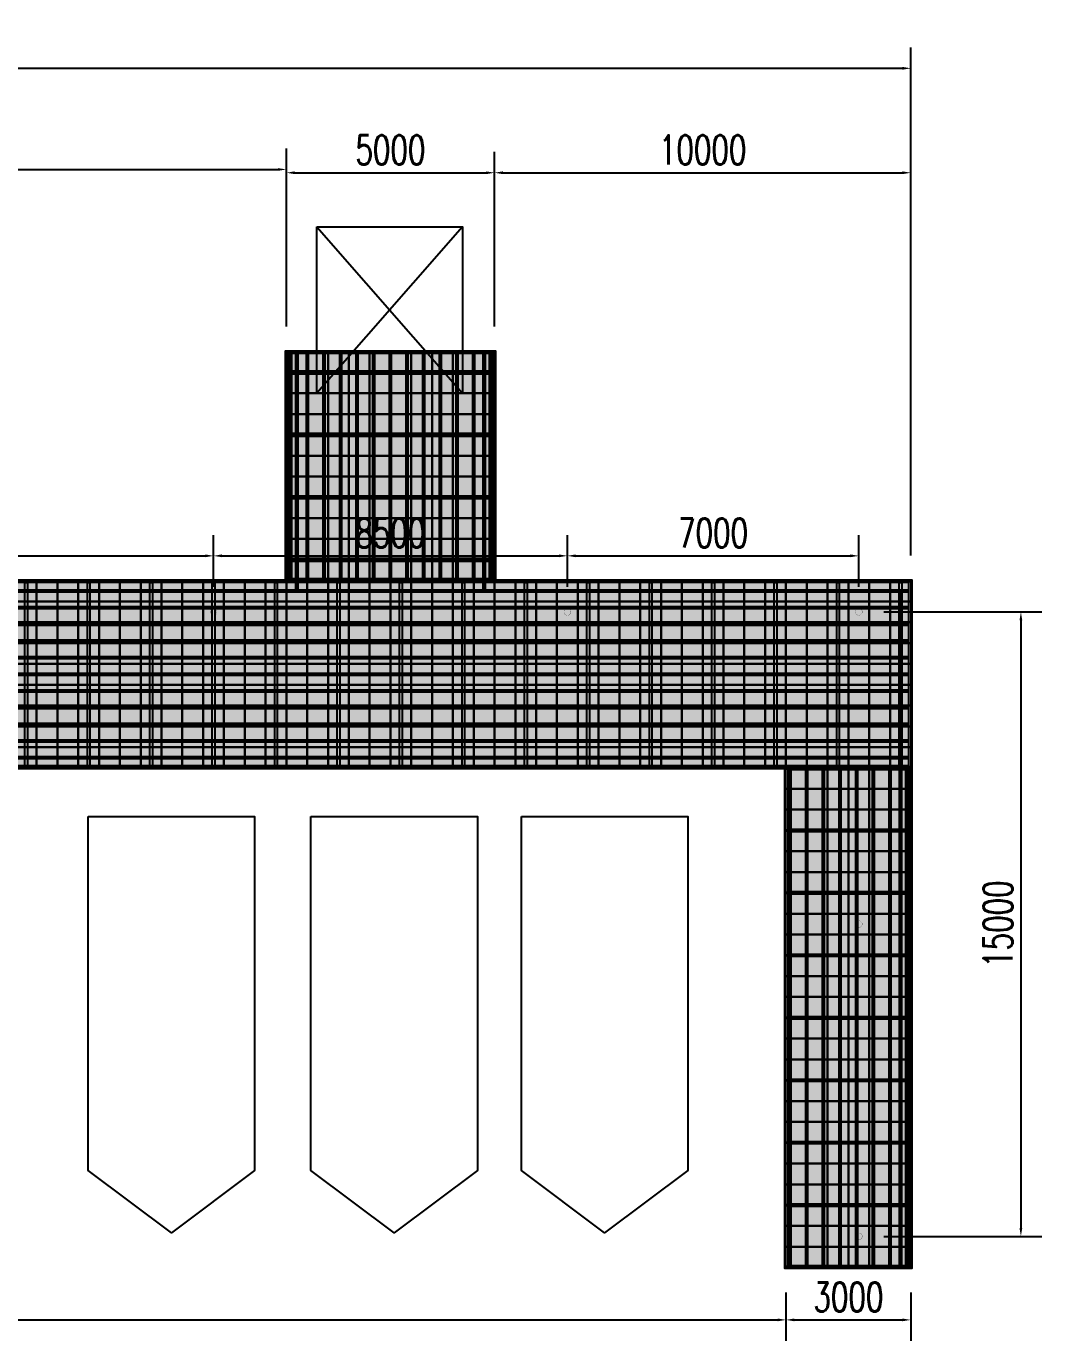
# Model space of a CAD drawing. Header units: millimetres. Extents: x -1442555 to -1309205, y 1400164 to 1531173.
# Drawn here: x -1353430 to -1329039, y 1400164 to 1431734 of the extents above; entities that cross this region are included whole.
import ezdxf

# ---------------------------------------------------------------- set-up
doc = ezdxf.new("R2010")
doc.units = ezdxf.units.MM
doc.header["$LTSCALE"] = 10
doc.layers.get('0').update_dxf_attribs({"linetype": 'CONTINUOUS'})
doc.layers.get('DEFPOINTS').update_dxf_attribs({"linetype": 'CONTINUOUS'})
for name, color, linetype in [('L-HELP_LINE辅助线1', 4, 'CONTINUOUS'), ('PUB_DIM', 3, 'CONTINUOUS'), ('W-_ANTICOLLISION防撞措施', 6, 'CONTINUOUS'), ('W-bridge approach引桥', 4, 'CONTINUOUS'), ('W-FLOAT_BOWL浮筒', 253, 'CONTINUOUS'), ('W-MOUNTING固定方式', 5, 'CONTINUOUS'), ('W-PLASTIC_RAILINGS塑木栏杆', 6, 'CONTINUOUS'), ('W-STEEL_FRAME钢架', 3, 'CONTINUOUS'), ('W-STEEL_KEEL钢龙骨', 5, 'CONTINUOUS'), ('W-WOOD_FLOOR木地板', 30, 'CONTINUOUS')]:
    doc.layers.add(name, color=color, linetype=linetype)
doc.styles.add('STANDARD_T3', font='simplex.shx', dxfattribs={"width": 0.7, "bigfont": 'gbcbig.shx'})
doc.dimstyles.new('W&&200', dxfattribs={"dimtxt": 700, "dimasz": 200, "dimexe": 500, "dimexo": 600, "dimgap": 200, "dimtad": 1, "dimdec": 0, "dimzin": 0, "dimdsep": 46, "dimtxsty": 'STANDARD_T3', "dimcen": 0.09, "dimclrd": 1, "dimclre": 1, "dimclrt": 7, "dimazin": 2, "dimtfac": 1, "dimtdec": 0, "dimtix": 1, "dimtmove": 2, "dimatfit": 3, "dimfxl": 100, "dimtolj": 1, "dimtzin": 0, "dimarcsym": 0})

# ---------------------------------------------------------------- blocks, each defined once
blk = doc.blocks.new('*U318')
at = {"layer": 'W-STEEL_FRAME钢架'}
blk.add_lwpolyline([(-1452, 30), (1452, 30), (1452, -30), (-1452, -30)], close=True, dxfattribs=at)
blk = doc.blocks.new('*U319')
at = {"layer": 'W-STEEL_FRAME钢架', "color": 0, "linetype": 'ByBlock', "lineweight": -2, "transparency": 16777216}
for p in [(0, 0), (0, -1500), (0, -3000), (0, -4500), (0, -6000), (0, -7500), (0, -9000)]:
    blk.add_blockref('*U318', p, dxfattribs=at)
blk = doc.blocks.new('*U320')
at = {"layer": 'W-STEEL_KEEL钢龙骨'}
blk.add_lwpolyline([(-20, 5952), (20, 5952), (20, -5952), (-20, -5952)], close=True, dxfattribs=at)
blk = doc.blocks.new('*U321')
at = {"layer": 'W-STEEL_KEEL钢龙骨', "color": 0, "linetype": 'ByBlock', "lineweight": -2, "transparency": 16777216}
for p in [(0, 0), (400, 0), (800, 0), (1200, 0), (1600, 0), (2000, 0), (2400, 0), (2800, 0)]:
    blk.add_blockref('*U320', p, dxfattribs=at)
blk = doc.blocks.new('*U322')
at = {"layer": 'W-STEEL_FRAME钢架'}
blk.add_lwpolyline([(-30, 2202), (30, 2202), (30, -2202), (-30, -2202)], close=True, dxfattribs=at)
blk = doc.blocks.new('*U323')
at = {"layer": 'W-STEEL_FRAME钢架', "color": 0, "linetype": 'ByBlock', "lineweight": -2, "transparency": 16777216}
for p in [(43500, 0), (45000, 0), (46500, 0), (48000, 0), (49500, 0), (51000, 0), (52500, 0), (54000, 0), (55500, 0), (57000, 0), (58500, 0), (60000, 0), (61500, 0), (63000, 0), (64500, 0)]:
    blk.add_blockref('*U322', p, dxfattribs=at)
blk = doc.blocks.new('*U324')
at = {"layer": 'W-STEEL_KEEL钢龙骨'}
blk.add_lwpolyline([(-32702, 20), (-32702, -20), (32202, -20), (32202, 20)], close=True, dxfattribs=at)
blk = doc.blocks.new('*U325')
at = {"layer": 'W-STEEL_KEEL钢龙骨', "color": 0, "linetype": 'ByBlock', "lineweight": -2, "transparency": 16777216}
for p in [(0, 0), (0, -400), (0, -800), (0, -1200), (0, -1600), (0, -2000), (0, -2400), (0, -2800), (0, -3200), (0, -3600), (0, -4000)]:
    blk.add_blockref('*U324', p, dxfattribs=at)
blk = doc.blocks.new('*U328')
at = {"layer": 'W-FLOAT_BOWL浮筒'}
blk.add_lwpolyline([(-250, 250), (250, 250), (250, -250), (-250, -250)], close=True, dxfattribs=at)
blk = doc.blocks.new('*U329')
at = {"layer": 'W-FLOAT_BOWL浮筒', "color": 0, "linetype": 'ByBlock', "lineweight": -2, "transparency": 16777216}
for p in [(0, 11500), (500, 11500), (1000, 11500), (1500, 11500), (2000, 11500), (2500, 11500), (0, 11000), (500, 11000), (1000, 11000), (1500, 11000), (2000, 11000), (2500, 11000), (0, 10500), (500, 10500), (1000, 10500), (1500, 10500), (2000, 10500), (2500, 10500), (0, 10000), (500, 10000), (1000, 10000), (1500, 10000), (2000, 10000), (2500, 10000), (0, 9500), (500, 9500), (1000, 9500), (1500, 9500), (2000, 9500), (2500, 9500), (0, 9000), (500, 9000), (1000, 9000), (1500, 9000), (2000, 9000), (2500, 9000), (0, 8500), (500, 8500), (1000, 8500), (1500, 8500), (2000, 8500), (2500, 8500), (0, 8000), (500, 8000), (1000, 8000), (1500, 8000), (2000, 8000), (2500, 8000), (0, 7500), (500, 7500), (1000, 7500), (1500, 7500), (2000, 7500), (2500, 7500), (0, 7000), (500, 7000), (1000, 7000), (1500, 7000), (2000, 7000), (2500, 7000), (0, 6500), (500, 6500), (1000, 6500), (1500, 6500), (2000, 6500), (2500, 6500), (0, 6000), (500, 6000), (1000, 6000), (1500, 6000), (2000, 6000), (2500, 6000), (0, 5500), (500, 5500), (1000, 5500), (1500, 5500), (2000, 5500), (2500, 5500), (0, 5000), (500, 5000), (1000, 5000), (1500, 5000), (2000, 5000), (2500, 5000), (0, 4500), (500, 4500), (1000, 4500), (1500, 4500), (2000, 4500), (2500, 4500), (0, 4000), (500, 4000), (1000, 4000), (1500, 4000), (2000, 4000), (2500, 4000), (0, 3500), (500, 3500), (1000, 3500), (1500, 3500), (2000, 3500), (2500, 3500), (0, 3000), (500, 3000), (1000, 3000), (1500, 3000), (2000, 3000), (2500, 3000), (0, 2500), (500, 2500), (1000, 2500), (1500, 2500), (2000, 2500), (2500, 2500), (0, 2000), (500, 2000), (1000, 2000), (1500, 2000), (2000, 2000), (2500, 2000), (0, 1500), (500, 1500), (1000, 1500), (1500, 1500), (2000, 1500), (2500, 1500), (0, 1000), (500, 1000), (1000, 1000), (1500, 1000), (2000, 1000), (2500, 1000), (0, 500), (500, 500), (1000, 500), (1500, 500), (2000, 500), (2500, 500), (0, 0), (500, 0), (1000, 0), (1500, 0), (2000, 0), (2500, 0)]:
    blk.add_blockref('*U328', p, dxfattribs=at)
blk = doc.blocks.new('*U334')
at = {"layer": 'W-FLOAT_BOWL浮筒'}
blk.add_lwpolyline([(-250, 250), (250, 250), (250, -250), (-250, -250)], close=True, dxfattribs=at)
blk = doc.blocks.new('*U335')
at = {"layer": 'W-FLOAT_BOWL浮筒', "color": 0, "linetype": 'ByBlock', "lineweight": -2, "transparency": 16777216}
for p in [(0, 5000), (500, 5000), (1000, 5000), (1500, 5000), (2000, 5000), (2500, 5000), (3000, 5000), (3500, 5000), (4000, 5000), (4500, 5000), (0, 4500), (500, 4500), (1000, 4500), (1500, 4500), (2000, 4500), (2500, 4500), (3000, 4500), (3500, 4500), (4000, 4500), (4500, 4500), (0, 4000), (500, 4000), (1000, 4000), (1500, 4000), (2000, 4000), (2500, 4000), (3000, 4000), (3500, 4000), (4000, 4000), (4500, 4000), (0, 3500), (500, 3500), (1000, 3500), (1500, 3500), (2000, 3500), (2500, 3500), (3000, 3500), (3500, 3500), (4000, 3500), (4500, 3500), (0, 3000), (500, 3000), (1000, 3000), (1500, 3000), (2000, 3000), (2500, 3000), (3000, 3000), (3500, 3000), (4000, 3000), (4500, 3000), (0, 2500), (500, 2500), (1000, 2500), (1500, 2500), (2000, 2500), (2500, 2500), (3000, 2500), (3500, 2500), (4000, 2500), (4500, 2500), (0, 2000), (500, 2000), (1000, 2000), (1500, 2000), (2000, 2000), (2500, 2000), (3000, 2000), (3500, 2000), (4000, 2000), (4500, 2000), (0, 1500), (500, 1500), (1000, 1500), (1500, 1500), (2000, 1500), (2500, 1500), (3000, 1500), (3500, 1500), (4000, 1500), (4500, 1500), (0, 1000), (500, 1000), (1000, 1000), (1500, 1000), (2000, 1000), (2500, 1000), (3000, 1000), (3500, 1000), (4000, 1000), (4500, 1000), (0, 500), (500, 500), (1000, 500), (1500, 500), (2000, 500), (2500, 500), (3000, 500), (3500, 500), (4000, 500), (4500, 500), (0, 0), (500, 0), (1000, 0), (1500, 0), (2000, 0), (2500, 0), (3000, 0), (3500, 0), (4000, 0), (4500, 0)]:
    blk.add_blockref('*U334', p, dxfattribs=at)
blk = doc.blocks.new('*U338')
at = {"layer": 'W-FLOAT_BOWL浮筒'}
blk.add_lwpolyline([(-250, 250), (250, 250), (250, -250), (-250, -250)], close=True, dxfattribs=at)
blk = doc.blocks.new('*U339')
at = {"layer": 'W-FLOAT_BOWL浮筒', "color": 0, "linetype": 'ByBlock', "lineweight": -2, "transparency": 16777216}
for p in [(40500, 4000), (41000, 4000), (41500, 4000), (42000, 4000), (42500, 4000), (43000, 4000), (43500, 4000), (44000, 4000), (44500, 4000), (45000, 4000), (45500, 4000), (46000, 4000), (46500, 4000), (47000, 4000), (47500, 4000), (48000, 4000), (48500, 4000), (49000, 4000), (49500, 4000), (50000, 4000), (50500, 4000), (51000, 4000), (51500, 4000), (52000, 4000), (52500, 4000), (53000, 4000), (53500, 4000), (54000, 4000), (54500, 4000), (55000, 4000), (55500, 4000), (56000, 4000), (56500, 4000), (57000, 4000), (57500, 4000), (58000, 4000), (58500, 4000), (59000, 4000), (40500, 3500), (41000, 3500), (41500, 3500), (42000, 3500), (42500, 3500), (43000, 3500), (43500, 3500), (44000, 3500), (44500, 3500), (45000, 3500), (45500, 3500), (46000, 3500), (46500, 3500), (47000, 3500), (47500, 3500), (48000, 3500), (48500, 3500), (49000, 3500), (49500, 3500), (50000, 3500), (50500, 3500), (51000, 3500), (51500, 3500), (52000, 3500), (52500, 3500), (53000, 3500), (53500, 3500), (54000, 3500), (54500, 3500), (55000, 3500), (55500, 3500), (56000, 3500), (56500, 3500), (57000, 3500), (57500, 3500), (58000, 3500), (58500, 3500), (59000, 3500), (40500, 3000), (41000, 3000), (41500, 3000), (42000, 3000), (42500, 3000), (43000, 3000), (43500, 3000), (44000, 3000), (44500, 3000), (45000, 3000), (45500, 3000), (46000, 3000), (46500, 3000), (47000, 3000), (47500, 3000), (48000, 3000), (48500, 3000), (49000, 3000), (49500, 3000), (50000, 3000), (50500, 3000), (51000, 3000), (51500, 3000), (52000, 3000), (52500, 3000), (53000, 3000), (53500, 3000), (54000, 3000), (54500, 3000), (55000, 3000), (55500, 3000), (56000, 3000), (56500, 3000), (57000, 3000), (57500, 3000), (58000, 3000), (58500, 3000), (59000, 3000), (40500, 2500), (41000, 2500), (41500, 2500), (42000, 2500), (42500, 2500), (43000, 2500), (43500, 2500), (44000, 2500), (44500, 2500), (45000, 2500), (45500, 2500), (46000, 2500), (46500, 2500), (47000, 2500), (47500, 2500), (48000, 2500), (48500, 2500), (49000, 2500), (49500, 2500), (50000, 2500), (50500, 2500), (51000, 2500), (51500, 2500), (52000, 2500), (52500, 2500), (53000, 2500), (53500, 2500), (54000, 2500), (54500, 2500), (55000, 2500), (55500, 2500), (56000, 2500), (56500, 2500), (57000, 2500), (57500, 2500), (58000, 2500), (58500, 2500), (59000, 2500), (40500, 2000), (41000, 2000), (41500, 2000), (42000, 2000), (42500, 2000), (43000, 2000), (43500, 2000), (44000, 2000), (44500, 2000), (45000, 2000), (45500, 2000), (46000, 2000), (46500, 2000), (47000, 2000), (47500, 2000), (48000, 2000), (48500, 2000), (49000, 2000), (49500, 2000), (50000, 2000), (50500, 2000), (51000, 2000), (51500, 2000), (52000, 2000), (52500, 2000), (53000, 2000), (53500, 2000), (54000, 2000), (54500, 2000), (55000, 2000), (55500, 2000), (56000, 2000), (56500, 2000), (57000, 2000), (57500, 2000), (58000, 2000), (58500, 2000), (59000, 2000), (40500, 1500), (41000, 1500), (41500, 1500), (42000, 1500), (42500, 1500), (43000, 1500), (43500, 1500), (44000, 1500), (44500, 1500), (45000, 1500), (45500, 1500), (46000, 1500), (46500, 1500), (47000, 1500), (47500, 1500), (48000, 1500), (48500, 1500), (49000, 1500), (49500, 1500), (50000, 1500), (50500, 1500), (51000, 1500), (51500, 1500), (52000, 1500), (52500, 1500), (53000, 1500), (53500, 1500), (54000, 1500), (54500, 1500), (55000, 1500), (55500, 1500), (56000, 1500), (56500, 1500), (57000, 1500), (57500, 1500), (58000, 1500), (58500, 1500), (59000, 1500), (40500, 1000), (41000, 1000), (41500, 1000), (42000, 1000), (42500, 1000), (43000, 1000), (43500, 1000), (44000, 1000), (44500, 1000), (45000, 1000), (45500, 1000), (46000, 1000), (46500, 1000), (47000, 1000), (47500, 1000), (48000, 1000), (48500, 1000), (49000, 1000), (49500, 1000), (50000, 1000), (50500, 1000), (51000, 1000), (51500, 1000), (52000, 1000), (52500, 1000), (53000, 1000), (53500, 1000), (54000, 1000), (54500, 1000), (55000, 1000), (55500, 1000), (56000, 1000), (56500, 1000), (57000, 1000), (57500, 1000), (58000, 1000), (58500, 1000), (59000, 1000), (40500, 500), (41000, 500), (41500, 500), (42000, 500), (42500, 500), (43000, 500), (43500, 500), (44000, 500), (44500, 500), (45000, 500), (45500, 500), (46000, 500), (46500, 500), (47000, 500), (47500, 500), (48000, 500), (48500, 500), (49000, 500), (49500, 500), (50000, 500), (50500, 500), (51000, 500), (51500, 500), (52000, 500), (52500, 500), (53000, 500), (53500, 500), (54000, 500), (54500, 500), (55000, 500), (55500, 500), (56000, 500), (56500, 500), (57000, 500), (57500, 500), (58000, 500), (58500, 500), (59000, 500), (40500, 0), (41000, 0), (41500, 0), (42000, 0), (42500, 0), (43000, 0), (43500, 0), (44000, 0), (44500, 0), (45000, 0), (45500, 0), (46000, 0), (46500, 0), (47000, 0), (47500, 0), (48000, 0), (48500, 0), (49000, 0), (49500, 0), (50000, 0), (50500, 0), (51000, 0), (51500, 0), (52000, 0), (52500, 0), (53000, 0), (53500, 0), (54000, 0), (54500, 0), (55000, 0), (55500, 0), (56000, 0), (56500, 0), (57000, 0), (57500, 0), (58000, 0), (58500, 0), (59000, 0)]:
    blk.add_blockref('*U338', p, dxfattribs=at)
blk = doc.blocks.new('*U332')
at = {"layer": 'W-FLOAT_BOWL浮筒'}
blk.add_lwpolyline([(-250, 250), (250, 250), (250, -250), (-250, -250)], close=True, dxfattribs=at)
blk = doc.blocks.new('*U333')
at = {"layer": 'W-FLOAT_BOWL浮筒', "color": 0, "linetype": 'ByBlock', "lineweight": -2, "transparency": 16777216}
for p in [(0, 4000), (500, 4000), (1000, 4000), (1500, 4000), (2000, 4000), (0, 3500), (500, 3500), (1000, 3500), (1500, 3500), (2000, 3500), (0, 3000), (500, 3000), (1000, 3000), (1500, 3000), (2000, 3000), (0, 2500), (500, 2500), (1000, 2500), (1500, 2500), (2000, 2500), (0, 2000), (500, 2000), (1000, 2000), (1500, 2000), (2000, 2000), (0, 1500), (500, 1500), (1000, 1500), (1500, 1500), (2000, 1500), (0, 1000), (500, 1000), (1000, 1000), (1500, 1000), (2000, 1000), (0, 500), (500, 500), (1000, 500), (1500, 500), (2000, 500), (0, 0), (500, 0), (1000, 0), (1500, 0), (2000, 0)]:
    blk.add_blockref('*U332', p, dxfattribs=at)
blk = doc.blocks.new('*U358')
at = {"layer": 'W-STEEL_FRAME钢架'}
blk.add_lwpolyline([(-2452, 30), (-2452, -30), (2452, -30), (2452, 30)], close=True, dxfattribs=at)
blk = doc.blocks.new('*U359')
at = {"layer": 'W-STEEL_FRAME钢架', "color": 0, "linetype": 'ByBlock', "lineweight": -2, "transparency": 16777216}
for p in [(0, 0), (0, -1500), (0, -3000), (0, -4500)]:
    blk.add_blockref('*U358', p, dxfattribs=at)
blk = doc.blocks.new('*U360')
at = {"layer": 'W-STEEL_KEEL钢龙骨'}
blk.add_lwpolyline([(-20, 2702), (20, 2702), (20, -2702), (-20, -2702)], close=True, dxfattribs=at)
blk = doc.blocks.new('*U361')
at = {"layer": 'W-STEEL_KEEL钢龙骨', "color": 0, "linetype": 'ByBlock', "lineweight": -2, "transparency": 16777216}
for p in [(0, 0), (400, 0), (800, 0), (1200, 0), (1600, 0), (2000, 0), (2400, 0), (2800, 0), (3200, 0), (3600, 0), (4000, 0), (4400, 0), (4800, 0)]:
    blk.add_blockref('*U360', p, dxfattribs=at)
blk = doc.blocks.new('*D368')
at = {"layer": 'DEFPOINTS', "color": 0, "transparency": 16777216}
for p in [(-1347183, 1428295), (-1362183, 1423920), (-1347183, 1423920)]:
    blk.add_point(p, dxfattribs=at)
at = {"layer": 'PUB_DIM', "color": 1, "lineweight": -2, "transparency": 16777216}
for p, q in [((-1362183, 1424520), (-1362183, 1428795)), ((-1347183, 1424520), (-1347183, 1428795)), ((-1361983, 1428295), (-1347383, 1428295))]:
    blk.add_line(p, q, dxfattribs=at)
at = {"layer": 'PUB_DIM', "color": 1, "transparency": 16777216}
for points in [[(-1361983, 1428328), (-1361983, 1428262), (-1362183, 1428295)], [(-1347383, 1428328), (-1347383, 1428262), (-1347183, 1428295)]]:
    blk.add_solid(points, dxfattribs=at)
at = {"layer": 'PUB_DIM', "color": 7, "transparency": 16777216, "insert": (-1354683, 1428845), "char_height": 700, "attachment_point": 5, "style": 'STANDARD_T3'}
blk.add_mtext('\\A1;15000', dxfattribs=at)
blk = doc.blocks.new('*D369')
at = {"layer": 'DEFPOINTS', "color": 0, "transparency": 16777216}
for p in [(-1342183, 1428216), (-1347183, 1423920), (-1342183, 1423920)]:
    blk.add_point(p, dxfattribs=at)
at = {"layer": 'PUB_DIM', "color": 1, "lineweight": -2, "transparency": 16777216}
for p, q in [((-1347183, 1424520), (-1347183, 1428716)), ((-1342183, 1424520), (-1342183, 1428716)), ((-1346983, 1428216), (-1342383, 1428216))]:
    blk.add_line(p, q, dxfattribs=at)
at = {"layer": 'PUB_DIM', "color": 1, "transparency": 16777216}
for points in [[(-1346983, 1428250), (-1346983, 1428183), (-1347183, 1428216)], [(-1342383, 1428250), (-1342383, 1428183), (-1342183, 1428216)]]:
    blk.add_solid(points, dxfattribs=at)
at = {"layer": 'PUB_DIM', "color": 7, "transparency": 16777216, "insert": (-1344683, 1428766), "char_height": 700, "attachment_point": 5, "style": 'STANDARD_T3'}
blk.add_mtext('\\A1;5000', dxfattribs=at)
blk = doc.blocks.new('*D370')
at = {"layer": 'DEFPOINTS', "color": 0, "transparency": 16777216}
for p in [(-1332183, 1428216), (-1342183, 1423920), (-1332183, 1418420)]:
    blk.add_point(p, dxfattribs=at)
at = {"layer": 'PUB_DIM', "color": 1, "lineweight": -2, "transparency": 16777216}
for p, q in [((-1342183, 1424520), (-1342183, 1428716)), ((-1332183, 1419020), (-1332183, 1428716)), ((-1341983, 1428216), (-1332383, 1428216))]:
    blk.add_line(p, q, dxfattribs=at)
at = {"layer": 'PUB_DIM', "color": 1, "transparency": 16777216}
for points in [[(-1341983, 1428250), (-1341983, 1428183), (-1342183, 1428216)], [(-1332383, 1428250), (-1332383, 1428183), (-1332183, 1428216)]]:
    blk.add_solid(points, dxfattribs=at)
at = {"layer": 'PUB_DIM', "color": 7, "transparency": 16777216, "insert": (-1337183, 1428766), "char_height": 700, "attachment_point": 5, "style": 'STANDARD_T3'}
blk.add_mtext('\\A1;10000', dxfattribs=at)
blk = doc.blocks.new('*D371')
at = {"layer": 'DEFPOINTS', "color": 0, "transparency": 16777216}
for p in [(-1394183, 1401920), (-1335183, 1401920), (-1335183, 1400664)]:
    blk.add_point(p, dxfattribs=at)
at = {"layer": 'PUB_DIM', "color": 1, "lineweight": -2, "transparency": 16777216}
for p, q in [((-1394183, 1401320), (-1394183, 1400164)), ((-1335183, 1401320), (-1335183, 1400164)), ((-1393983, 1400664), (-1335383, 1400664))]:
    blk.add_line(p, q, dxfattribs=at)
at = {"layer": 'PUB_DIM', "color": 1, "transparency": 16777216}
for points in [[(-1393983, 1400697), (-1393983, 1400631), (-1394183, 1400664)], [(-1335383, 1400697), (-1335383, 1400631), (-1335183, 1400664)]]:
    blk.add_solid(points, dxfattribs=at)
at = {"layer": 'PUB_DIM', "color": 7, "transparency": 16777216, "insert": (-1364683, 1401214), "char_height": 700, "attachment_point": 5, "style": 'STANDARD_T3'}
blk.add_mtext('\\A1;59000', dxfattribs=at)
blk = doc.blocks.new('*D372')
at = {"layer": 'DEFPOINTS', "color": 0, "transparency": 16777216}
for p in [(-1335183, 1401920), (-1332183, 1401920), (-1332183, 1400664)]:
    blk.add_point(p, dxfattribs=at)
at = {"layer": 'PUB_DIM', "color": 1, "lineweight": -2, "transparency": 16777216}
for p, q in [((-1335183, 1401320), (-1335183, 1400164)), ((-1332183, 1401320), (-1332183, 1400164)), ((-1334983, 1400664), (-1332383, 1400664))]:
    blk.add_line(p, q, dxfattribs=at)
at = {"layer": 'PUB_DIM', "color": 1, "transparency": 16777216}
for points in [[(-1334983, 1400697), (-1334983, 1400631), (-1335183, 1400664)], [(-1332383, 1400697), (-1332383, 1400631), (-1332183, 1400664)]]:
    blk.add_solid(points, dxfattribs=at)
at = {"layer": 'PUB_DIM', "color": 7, "transparency": 16777216, "insert": (-1333683, 1401214), "char_height": 700, "attachment_point": 5, "style": 'STANDARD_T3'}
blk.add_mtext('\\A1;3000', dxfattribs=at)
blk = doc.blocks.new('*D373')
at = {"layer": 'DEFPOINTS', "color": 0, "transparency": 16777216}
for p in [(-1332183, 1430725), (-1397183, 1418420), (-1332183, 1418420)]:
    blk.add_point(p, dxfattribs=at)
at = {"layer": 'PUB_DIM', "color": 1, "lineweight": -2, "transparency": 16777216}
for p, q in [((-1397183, 1419020), (-1397183, 1431225)), ((-1332183, 1419020), (-1332183, 1431225)), ((-1396983, 1430725), (-1332383, 1430725))]:
    blk.add_line(p, q, dxfattribs=at)
at = {"layer": 'PUB_DIM', "color": 1, "transparency": 16777216}
for points in [[(-1396983, 1430758), (-1396983, 1430691), (-1397183, 1430725)], [(-1332383, 1430758), (-1332383, 1430691), (-1332183, 1430725)]]:
    blk.add_solid(points, dxfattribs=at)
at = {"layer": 'PUB_DIM', "color": 7, "transparency": 16777216, "insert": (-1364683, 1431275), "char_height": 700, "attachment_point": 5, "style": 'STANDARD_T3'}
blk.add_mtext('\\A1;65000', dxfattribs=at)
blk = doc.blocks.new('*D668')
at = {"color": 1, "lineweight": -2, "transparency": 16777216}
for p, q in [((-1360433, 1418275), (-1360433, 1419515)), ((-1348933, 1418270), (-1348933, 1419515)), ((-1360233, 1419015), (-1349133, 1419015))]:
    blk.add_line(p, q, dxfattribs=at)
at = {"color": 1, "transparency": 16777216}
for points in [[(-1360233, 1419049), (-1360233, 1418982), (-1360433, 1419015)], [(-1349133, 1419049), (-1349133, 1418982), (-1348933, 1419015)]]:
    blk.add_solid(points, dxfattribs=at)
at = {"layer": 'DEFPOINTS', "color": 0, "transparency": 16777216}
for p in [(-1348933, 1419015), (-1360433, 1417675), (-1348933, 1417670)]:
    blk.add_point(p, dxfattribs=at)
at = {"color": 7, "transparency": 16777216, "insert": (-1354683, 1419565), "char_height": 700, "attachment_point": 5, "style": 'STANDARD_T3'}
blk.add_mtext('\\A1;11500', dxfattribs=at)
blk = doc.blocks.new('*D669')
at = {"color": 1, "lineweight": -2, "transparency": 16777216}
for p, q in [((-1348933, 1418270), (-1348933, 1419515)), ((-1340433, 1418270), (-1340433, 1419515)), ((-1348733, 1419015), (-1340633, 1419015))]:
    blk.add_line(p, q, dxfattribs=at)
at = {"color": 1, "transparency": 16777216}
for points in [[(-1348733, 1419049), (-1348733, 1418982), (-1348933, 1419015)], [(-1340633, 1419049), (-1340633, 1418982), (-1340433, 1419015)]]:
    blk.add_solid(points, dxfattribs=at)
at = {"layer": 'DEFPOINTS', "color": 0, "transparency": 16777216}
for p in [(-1340433, 1419015), (-1348933, 1417670), (-1340433, 1417670)]:
    blk.add_point(p, dxfattribs=at)
at = {"color": 7, "transparency": 16777216, "insert": (-1344683, 1419565), "char_height": 700, "attachment_point": 5, "style": 'STANDARD_T3'}
blk.add_mtext('\\A1;8500', dxfattribs=at)
blk = doc.blocks.new('*D670')
at = {"color": 1, "lineweight": -2, "transparency": 16777216}
for p, q in [((-1340433, 1418270), (-1340433, 1419515)), ((-1333433, 1418270), (-1333433, 1419515)), ((-1340233, 1419015), (-1333633, 1419015))]:
    blk.add_line(p, q, dxfattribs=at)
at = {"color": 1, "transparency": 16777216}
for points in [[(-1340233, 1419049), (-1340233, 1418982), (-1340433, 1419015)], [(-1333633, 1419049), (-1333633, 1418982), (-1333433, 1419015)]]:
    blk.add_solid(points, dxfattribs=at)
at = {"layer": 'DEFPOINTS', "color": 0, "transparency": 16777216}
for p in [(-1333433, 1419015), (-1340433, 1417670), (-1333433, 1417670)]:
    blk.add_point(p, dxfattribs=at)
at = {"color": 7, "transparency": 16777216, "insert": (-1336933, 1419565), "char_height": 700, "attachment_point": 5, "style": 'STANDARD_T3'}
blk.add_mtext('\\A1;7000', dxfattribs=at)
blk = doc.blocks.new('*D671')
at = {"color": 1, "lineweight": -2, "transparency": 16777216}
for p, q in [((-1332833, 1417670), (-1329039, 1417670)), ((-1329539, 1417470), (-1329539, 1402870)), ((-1332833, 1402670), (-1329039, 1402670))]:
    blk.add_line(p, q, dxfattribs=at)
at = {"color": 1, "transparency": 16777216}
for points in [[(-1329572, 1417470), (-1329506, 1417470), (-1329539, 1417670)], [(-1329572, 1402870), (-1329506, 1402870), (-1329539, 1402670)]]:
    blk.add_solid(points, dxfattribs=at)
at = {"layer": 'DEFPOINTS', "color": 0, "transparency": 16777216}
for p in [(-1333433, 1417670), (-1333433, 1402670), (-1329539, 1402670)]:
    blk.add_point(p, dxfattribs=at)
at = {"color": 7, "transparency": 16777216, "insert": (-1330089, 1410170), "char_height": 700, "attachment_point": 5, "rotation": 90, "style": 'STANDARD_T3'}
blk.add_mtext('\\A1;15000', dxfattribs=at)

msp = doc.modelspace()

# ---------------------------------------------------------------- hatches: boundary and pattern name
at = {"layer": 'W-WOOD_FLOOR木地板'}
h = msp.add_hatch(dxfattribs=at)
h.set_pattern_fill('木地板', color=256, scale=150)
h.set_pattern_definition([(270, (-3011485.2, -1010797.8), (1575, -3e-13), [150, -150]), (270, (-3010322.7, -1010647.8), (1575, -3e-13), [150, -150]), (0, (-3011878.98, -1010797.8), (0, 150), [])])
h.paths.add_polyline_path([(-1397182.6, 1401919.6), (-1397182.6, 1418419.6), (-1387182.6, 1418419.6), (-1387182.6, 1423919.6), (-1382182.6, 1423919.6), (-1382182.6, 1418419.6), (-1367182.6, 1418419.6), (-1367182.6, 1423919.6), (-1362182.6, 1423919.6), (-1362182.6, 1418419.6), (-1347182.6, 1418419.6), (-1347182.6, 1423919.6), (-1342182.6, 1423919.6), (-1342182.6, 1418419.6), (-1332182.6, 1418419.6), (-1332182.6, 1401919.6), (-1335182.6, 1401919.6), (-1335182.6, 1413919.6), (-1394182.6, 1413919.6), (-1394182.6, 1401919.6)])

# ---------------------------------------------------------------- linework, layer by layer
for points in [[(-1342182.6, 1423919.6), (-1347182.6, 1423919.6), (-1347182.6, 1418419.6), (-1342182.6, 1418419.6)], [(-1347182.6, 1423919.6), (-1342182.6, 1423919.6), (-1342182.6, 1418419.6), (-1347182.6, 1418419.6)], [(-1397182.6, 1413919.6), (-1397182.6, 1418419.6), (-1332182.6, 1418419.6), (-1332182.6, 1413919.6)]]:
    msp.add_lwpolyline(points, close=True)
at = {"color": 7, "true_color": 0xffffff}
msp.add_lwpolyline([(-1332182.6, 1401919.6), (-1335182.6, 1401919.6), (-1335182.6, 1413919.6), (-1332182.6, 1413919.6)], close=True, dxfattribs=at)
at = {"layer": 'L-HELP_LINE辅助线1', "color": 7, "true_color": 0xffffff}
for points in [[(-1351945.8, 1412753.1), (-1347945.8, 1412753.1), (-1347945.8, 1404253.1), (-1349945.8, 1402753.1), (-1351945.8, 1404253.1)], [(-1346591.4, 1412753.1), (-1342591.4, 1412753.1), (-1342591.4, 1404253.1), (-1344591.4, 1402753.1), (-1346591.4, 1404253.1)], [(-1341537.9, 1412753.1), (-1337537.9, 1412753.1), (-1337537.9, 1404253.1), (-1339537.9, 1402753.1), (-1341537.9, 1404253.1)]]:
    msp.add_lwpolyline(points, close=True, dxfattribs=at)
at = {"layer": 'W-_ANTICOLLISION防撞措施', "lineweight": 30, "const_width": 30}
msp.add_lwpolyline([(-1397182.6, 1401919.6), (-1394182.6, 1401919.6), (-1394182.6, 1413919.6), (-1335182.6, 1413919.6), (-1335182.6, 1401919.6), (-1332182.6, 1401919.6)], dxfattribs=at)
at = {"layer": 'W-bridge approach引桥'}
msp.add_lwpolyline([(-1346452.6, 1426919.6), (-1342952.6, 1426919.6), (-1342952.6, 1422919.6), (-1346452.6, 1422919.6)], close=True, dxfattribs=at)
for points in [[(-1346452.6, 1426919.6), (-1342952.6, 1422919.6)], [(-1342952.6, 1426919.6), (-1346452.6, 1422919.6)]]:
    msp.add_lwpolyline(points, dxfattribs=at)
at = {"layer": 'W-MOUNTING固定方式', "const_width": 4}
for points in [[(-1348850.1, 1417669.6, 1), (-1349015.1, 1417669.6, 1)], [(-1340350.1, 1417669.6, 1), (-1340515.1, 1417669.6, 1)], [(-1333350.1, 1417669.6, 1), (-1333515.1, 1417669.6, 1)], [(-1333350.1, 1410169.5, 1), (-1333515.1, 1410169.5, 1)], [(-1333350.1, 1402669.5, 1), (-1333515.1, 1402669.5, 1)]]:
    msp.add_lwpolyline(points, format="xyb", close=True, dxfattribs=at)
at = {"layer": 'W-PLASTIC_RAILINGS塑木栏杆', "lineweight": 30, "const_width": 100}
for points in [[(-1362432.6, 1423919.6), (-1362432.6, 1418169.6), (-1346932.6, 1418169.6), (-1346932.6, 1423919.6)], [(-1342432.6, 1423919.6), (-1342432.6, 1418169.6), (-1332432.6, 1418169.6), (-1332432.6, 1401919.6)]]:
    msp.add_lwpolyline(points, dxfattribs=at)
at = {"layer": 'W-STEEL_FRAME钢架'}
for points in [[(-1347182.6, 1423919.6), (-1347134.6, 1423871.6), (-1347134.6, 1418467.6), (-1347182.6, 1418419.6)], [(-1347182.6, 1423919.6), (-1342182.6, 1423919.6), (-1342230.6, 1423871.6), (-1347134.6, 1423871.6)], [(-1342182.6, 1423919.6), (-1342182.6, 1418419.6), (-1342230.6, 1418467.6), (-1342230.6, 1423871.6)], [(-1347182.6, 1418419.6), (-1347134.6, 1418467.6), (-1342230.6, 1418467.6), (-1342182.6, 1418419.6)], [(-1397182.6, 1418419.6), (-1332182.6, 1418419.6), (-1332230.6, 1418371.6), (-1397134.6, 1418371.6)], [(-1332182.6, 1418419.6), (-1332182.6, 1413919.6), (-1332230.6, 1413967.6), (-1332230.6, 1418371.6)], [(-1397182.6, 1413919.6), (-1332182.6, 1413919.6), (-1332230.6, 1413967.6), (-1397134.6, 1413967.6)], [(-1335182.6, 1413919.6), (-1332182.6, 1413919.6), (-1332230.6, 1413871.6), (-1335134.6, 1413871.6)]]:
    msp.add_lwpolyline(points, close=True, dxfattribs=at)
for points in [[(-1335182.6, 1401919.6), (-1335182.6, 1413919.6), (-1335134.6, 1413871.6), (-1335134.6, 1401967.6), (-1335182.6, 1401919.6)], [(-1332182.6, 1401919.6), (-1332182.6, 1413919.6), (-1332230.6, 1413871.6), (-1332230.6, 1401967.6), (-1332182.6, 1401919.6)], [(-1332182.6, 1401919.6), (-1335182.6, 1401919.6), (-1335134.6, 1401967.6), (-1332230.6, 1401967.6), (-1332182.6, 1401919.6)]]:
    msp.add_lwpolyline(points, dxfattribs=at)
at = {"layer": 'W-WOOD_FLOOR木地板'}
for points in [[(-1397205.6, 1401896.6), (-1397205.6, 1418442.6), (-1387205.6, 1418442.6), (-1387205.6, 1423942.6), (-1382159.6, 1423942.6), (-1382159.6, 1418442.6), (-1367205.6, 1418442.6), (-1367205.6, 1423942.6), (-1362159.6, 1423942.6), (-1362159.6, 1418442.6), (-1347205.6, 1418442.6), (-1347205.6, 1423942.6), (-1342159.6, 1423942.6), (-1342159.6, 1418442.6), (-1332159.6, 1418442.6), (-1332159.6, 1401896.6), (-1335205.6, 1401896.6), (-1335205.6, 1413896.6), (-1394159.6, 1413896.6), (-1394159.6, 1401896.6)], [(-1397182.6, 1401919.6), (-1397182.6, 1418419.6), (-1387182.6, 1418419.6), (-1387182.6, 1423919.6), (-1382182.6, 1423919.6), (-1382182.6, 1418419.6), (-1367182.6, 1418419.6), (-1367182.6, 1423919.6), (-1362182.6, 1423919.6), (-1362182.6, 1418419.6), (-1347182.6, 1418419.6), (-1347182.6, 1423919.6), (-1342182.6, 1423919.6), (-1342182.6, 1418419.6), (-1332182.6, 1418419.6), (-1332182.6, 1401919.6), (-1335182.6, 1401919.6), (-1335182.6, 1413919.6), (-1394182.6, 1413919.6), (-1394182.6, 1401919.6)]]:
    msp.add_lwpolyline(points, close=True, dxfattribs=at)

# ---------------------------------------------------------------- block references
at = {"layer": 'W-FLOAT_BOWL浮筒'}
for name, p in [('*U335', (-1346932.6, 1418669.6)), ('*U339', (-1393932.6, 1414169.6)), ('*U333', (-1334432.6, 1414169.6)), ('*U329', (-1334932.6, 1402169.6))]:
    msp.add_blockref(name, p, dxfattribs=at)
at = {"layer": 'W-STEEL_FRAME钢架'}
for name, p in [('*U359', (-1344682.6, 1423419.6)), ('*U323', (-1396932.6, 1416169.6)), ('*U319', (-1333682.5, 1412419.6))]:
    msp.add_blockref(name, p, dxfattribs=at)
at = {"layer": 'W-STEEL_KEEL钢龙骨'}
for name, p in [('*U361', (-1347082.6, 1421169.6)), ('*U325', (-1364432.6, 1418169.6)), ('*U321', (-1335082.6, 1407919.6))]:
    msp.add_blockref(name, p, dxfattribs=at)

# ---------------------------------------------------------------- dimensions: what is measured, and where the dimension line sits
for base, p1, p2, picture, middle in [((-1348932.6, 1419015.4), (-1360432.6, 1417674.5), (-1348932.6, 1417669.6), '*D668', (-1354682.6, 1419565.4)), ((-1340432.6, 1419015.4), (-1348932.6, 1417669.6), (-1340432.6, 1417669.6), '*D669', (-1344682.6, 1419565.4)), ((-1333432.6, 1419015.4), (-1340432.6, 1417669.6), (-1333432.6, 1417669.6), '*D670', (-1336932.6, 1419565.4))]:
    dim = msp.add_linear_dim(base=base, p1=p1, p2=p2, dimstyle='W&&200')
    dim.commit()
    dim.dimension.update_dxf_attribs({"geometry": picture, "text_midpoint": middle})
dim = msp.add_linear_dim(base=(-1329538.9, 1402669.5), p1=(-1333432.6, 1417669.6), p2=(-1333432.6, 1402669.5), angle=90, dimstyle='W&&200')
dim.commit()
dim.dimension.update_dxf_attribs({"geometry": '*D671', "text_midpoint": (-1330088.9, 1410169.5)})
at = {"layer": 'PUB_DIM'}
dim = msp.add_aligned_dim(p1=(-1397182.6, 1418419.6), p2=(-1332182.6, 1418419.6), distance=12305, dimstyle='W&&200', dxfattribs=at)
dim.commit()
dim.dimension.update_dxf_attribs({"geometry": '*D373', "text_midpoint": (-1364682.6, 1431274.6)})
for base, p1, p2, picture, middle in [((-1347182.6, 1428295), (-1362182.6, 1423919.6), (-1347182.6, 1423919.6), '*D368', (-1354682.6, 1428845)), ((-1342182.6, 1428216.4), (-1347182.6, 1423919.6), (-1342182.6, 1423919.6), '*D369', (-1344682.6, 1428766.4)), ((-1332182.6, 1428216.4), (-1342182.6, 1423919.6), (-1332182.6, 1418419.6), '*D370', (-1337182.6, 1428766.4)), ((-1335182.6, 1400664), (-1394182.6, 1401919.6), (-1335182.6, 1401919.6), '*D371', (-1364682.6, 1401214)), ((-1332182.6, 1400664), (-1335182.6, 1401919.6), (-1332182.6, 1401919.6), '*D372', (-1333682.6, 1401214))]:
    dim = msp.add_linear_dim(base=base, p1=p1, p2=p2, dimstyle='W&&200', dxfattribs=at)
    dim.commit()
    dim.dimension.update_dxf_attribs({"geometry": picture, "text_midpoint": middle})

doc.saveas('drawing.dxf')
